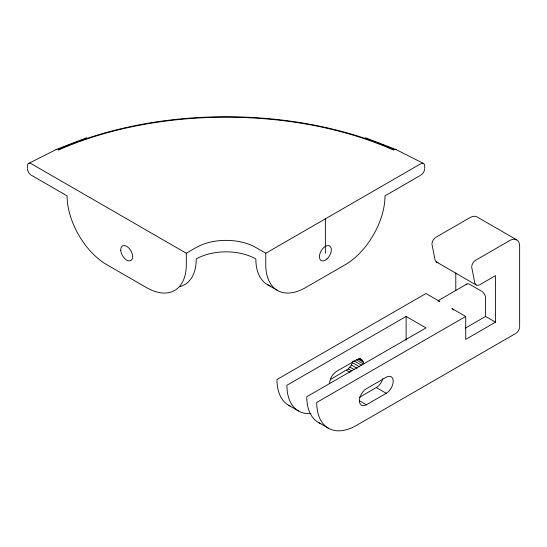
<?xml version="1.0" encoding="UTF-8"?>
<svg xmlns="http://www.w3.org/2000/svg" width="547" height="547" viewBox="0 0 547 547"><rect width="100%" height="100%" fill="white"/><g stroke="black" fill="none" stroke-linecap="round" stroke-linejoin="round"><path stroke-width="0.82" d="M329.622 383.413C329.855 378.606 332.528 373.97 336.576 371.365L356.446 359.899C359.543 357.506 363.919 360.035 363.399 363.912L356.302 359.817M330.32 379.57L348.309 368.91L351.427 365.027L352.993 361.17M31.329 163.765L186.301 253.234L196.236 247.497A42.146 24.335 0 0 1 255.839 247.497L265.774 253.234L420.746 163.765M420.746 175.231L384.992 195.881A56.197 32.444 -60 0 1 345.253 264.707L305.513 287.647A56.197 32.444 -60 0 1 265.774 264.707L265.774 253.234M435.918 237.289L469.976 217.631A14.051 8.109 -60 0 1 477.005 216.933L516.737 239.873M320.706 423.59A56.197 32.444 -60 0 1 306.771 396.739L425.983 327.913L406.12 316.446L286.901 385.273A56.197 32.444 -60 0 0 311.024 413.539M438.537 300.412L466.885 284.043M479.712 284.768L495.527 275.64L495.527 322.176L465.723 339.386L465.723 316.446L452.437 308.829M465.723 316.446L316.706 402.476A56.197 32.444 -60 0 0 356.446 425.422L515.677 333.485M465.237 328.193L485.592 316.446L495.527 322.176M359.386 397.334L376.315 387.563A9.832 5.675 -60 0 0 382.852 378.503M366.381 404.773L386.25 393.3A9.832 5.675 -60 0 0 393.204 381.252A9.832 5.675 -60 0 0 386.25 377.239L366.381 388.712A9.832 5.675 -60 0 0 359.427 400.76A9.832 5.675 -60 0 0 366.381 404.773L359.283 400.678M28.519 163.485L56.396 149.413M55.985 149.57L86.706 137.721M479.069 285.083L477.175 285.356L476.095 284.966L435.918 261.664L435.104 260.051L431.945 244.174M438.044 262.437L436.356 262.02M365.369 137.721L396.09 149.57L423.563 163.485M395.679 149.413L396.09 149.57M481.62 291.209L469.695 284.324A5.62 3.241 60 0 0 466.153 284.782M267.483 284.693L277.418 290.43M359.94 358.593L361.362 359.406M358.921 358.388L362.47 360.432M358.196 359.099L363.16 361.97M353.936 360.801L361.745 365.307M31.329 175.231L67.09 195.881A56.197 32.444 60 0 0 106.822 264.707L146.562 287.647A56.197 32.444 60 0 0 186.301 264.707L186.301 253.234M352.535 362.729L359.632 366.825M351.427 365.027L357.102 368.309M349.984 367.14L354.244 369.594M348.309 368.91L351.858 370.955M346.511 370.223L350.059 372.268M376.315 387.563L386.25 393.3M288.611 405.259L298.546 410.995M318.409 422.469L328.344 428.205M439.275 301.226L425.983 293.5L276.967 379.536A56.197 32.444 -60 0 0 290.115 406.045M476.095 284.966L474.837 282.99L471.685 267.114M519.65 326.607L519.65 246.307A14.051 8.109 -60 0 0 509.715 240.571L475.658 260.235A5.62 3.248 -60 0 0 471.733 266.368M485.592 316.446L485.592 298.088A5.62 3.248 60 0 0 482.242 291.619M455.788 273.001L455.788 290.772M424.725 168.346L424.725 166.056A5.62 3.248 -60 0 0 421.368 163.464M406.12 316.446L406.12 340.234M325.383 218.821L325.383 253.234M27.35 168.346L27.35 166.056A5.62 3.248 60 0 1 30.707 163.464M424.677 169.091A5.627 3.248 -60 0 1 421.368 174.814M30.707 174.814A5.627 3.248 60 0 1 27.398 169.091M270.574 286.122A56.197 32.444 -60 0 1 255.839 258.97A42.146 24.335 0 0 0 196.236 258.97A56.197 32.444 60 0 1 179.854 286.635M431.993 243.429A5.62 3.248 -60 0 1 435.296 237.706M451.815 308.412A5.62 3.248 60 0 1 453.62 309.958M438.092 300.987A5.62 3.241 60 0 1 439.891 301.534M519.602 327.352A5.62 3.248 -60 0 1 516.3 333.075M394.202 149.707L393.662 150.049A275.353 158.972 0 0 0 58.413 150.049L57.873 149.707A276.235 159.485 0 0 1 394.202 149.707M326.928 258.991A8.431 4.868 -60 0 0 329.595 245.931A8.431 4.868 -60 0 0 319.626 254.779A8.431 4.868 -60 0 0 326.928 258.991M120.764 250.533A8.431 4.868 60 0 0 130.2 260.823A8.431 4.868 60 0 0 129.119 248.345A8.431 4.868 60 0 0 120.764 250.533"/></g></svg>
